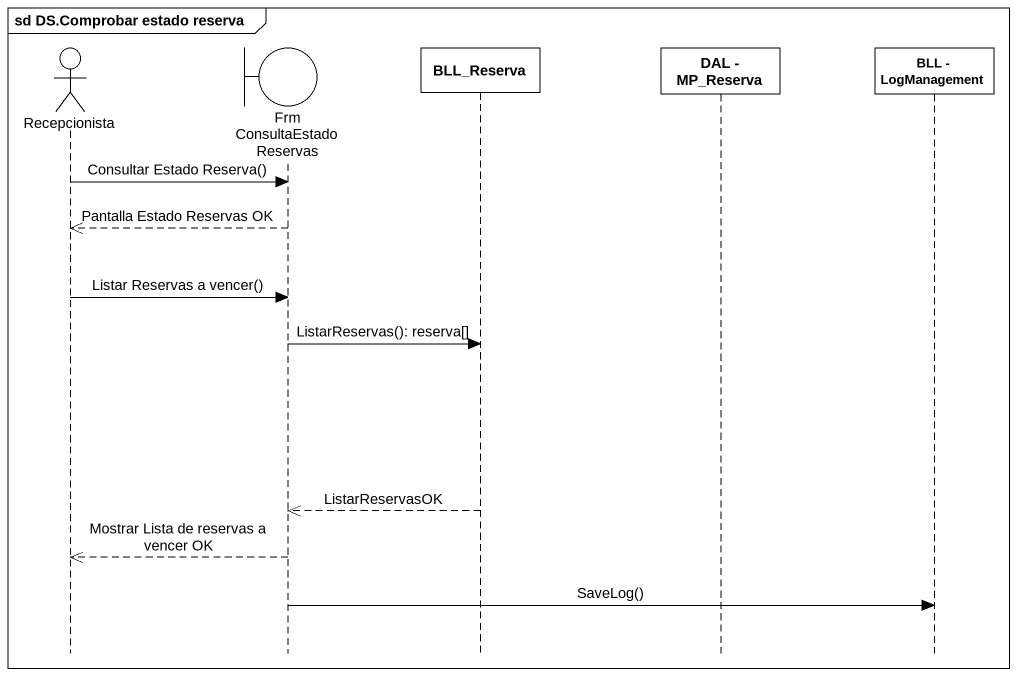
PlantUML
@startuml
mainframe sd DS.Comprobar estado reserva
hide footbox
actor Recepcionista
boundary "Frm ConsultaEstadoReservas" as Frm_ConsultaEstadoReservas
participant BLL_Reserva
participant "DAL - MP_Reserva" as DAL_MP_Reserva
participant "BLL - LogManagement" as BLL_LogManagement

Recepcionista -> Frm_ConsultaEstadoReservas : Consultar Estado Reserva()
Frm_ConsultaEstadoReservas -->> Recepcionista : Pantalla Estado Reservas OK
Recepcionista -> Frm_ConsultaEstadoReservas : Listar Reservas a vencer()
Frm_ConsultaEstadoReservas -> BLL_Reserva : ListarReservas(): reserva[]
BLL_Reserva -->> Frm_ConsultaEstadoReservas : ListarReservasOK
Frm_ConsultaEstadoReservas -->> Recepcionista : Mostrar Lista de reservas a vencer OK
Frm_ConsultaEstadoReservas -> BLL_LogManagement : SaveLog()
@enduml
